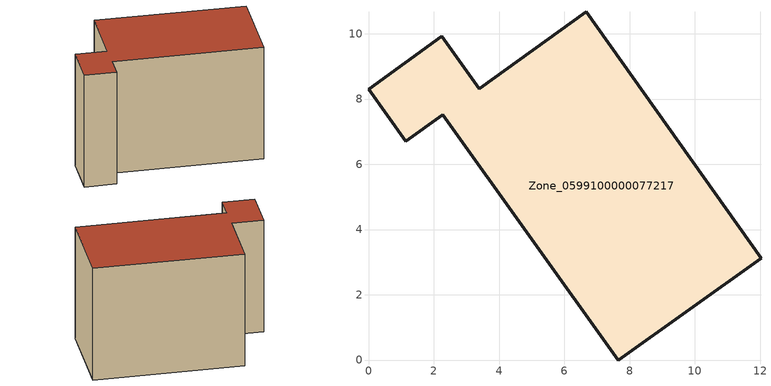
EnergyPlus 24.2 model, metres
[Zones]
Zone_0599100000077217
 floor ground (C_G): 7.65,0 2.27,7.52 1.14,6.71 0,8.3 2.25,9.92 3.39,8.32 6.68,10.67 12.03,3.13 z0
 wall outside (C_F): 3.39,8.32 2.25,9.92 0,8.3 1.14,6.71 2.27,7.52 7.65,0 12.03,3.13 6.68,10.67 3.39,8.32 z0:7.54
 roof outside (C_R): 12.03,3.13 6.68,10.67 3.39,8.32 2.25,9.92 0,8.3 1.14,6.71 2.27,7.52 7.65,0 z7.54
[BUILDING]
Pand.0599100000077217: North Axis=0; Terrain=City; Loads Convergence Tolerance Value=0.04; Temperature Convergence Tolerance Value=0.4; Solar Distribution=FullExterior; Maximum Number of Warmup Days=25; Minimum Number of Warmup Days=1
[Site:Location]
Rotterdam.The.Hague.AP_ZH_NLD Design_Conditions: Latitude=51.96; Longitude=4.45; Time Zone=1; Elevation=-4.5
[SITE:GROUNDTEMPERATURE:BUILDINGSURFACE]
18, 18, 18, 18, 18, 18, 18, 18, 18, 18, 18, 18
[MATERIAL] Thermal Absorptance=0.9; Solar Absorptance=0.7; Visible Absorptance=0.7
Name | Roughness | Thickness | Conductivity | Density | Specific Heat
G.TI.1975-1991 | MediumSmooth | 0.15 | 0.288461 | 540 | 1210
F.TI.1975-1991 | Rough | 0.3 | 0.230769 | 1920 | 840
R.TI.1975-1991 | MediumRough | 0.2 | 0.153846 | 1500 | 1000
[CONSTRUCTION]
C_G: G.TI.1975-1991
C_F: F.TI.1975-1991
C_R: R.TI.1975-1991
[ZONE]
Zone_0599100000077217: Type=1; Multiplier=1; Ceiling Height=Autocalculate; Volume=Autocalculate; Floor Area=autocalculate; Part of Total Floor Area=Yes
[ZONEINFILTRATION:DESIGNFLOWRATE]
Infil_Zone_0599100000077217: Zone or ZoneList or Space or SpaceList=Zone_0599100000077217; Schedule=AlwaysOn; Design Flow Rate Calculation Method=Flow/Area; Flow Rate per Floor Area=0.003; Constant Term Coefficient=1; Temperature Term Coefficient=0; Velocity Term Coefficient=0; Velocity Squared Term Coefficient=0
[HVACTEMPLATE:ZONE:IDEALLOADSAIRSYSTEM]
Zone_0599100000077217: Maximum Heating Supply Air Temperature=50; Minimum Cooling Supply Air Temperature=13; Maximum Heating Supply Air Humidity Ratio=0.0156; Minimum Cooling Supply Air Humidity Ratio=0.0077; Heating Limit=NoLimit; Cooling Limit=NoLimit; Dehumidification Control Type=ConstantSensibleHeatRatio; Cooling Sensible Heat Ratio=0.7; Dehumidification Setpoint=60; Humidification Control Type=None; Humidification Setpoint=30; Outdoor Air Method=None; Outdoor Air Flow Rate per Person=0.00944; Outdoor Air Flow Rate per Zone Floor Area=0; Outdoor Air Flow Rate per Zone=0; Demand Controlled Ventilation Type=None; Outdoor Air Economizer Type=NoEconomizer; Heat Recovery Type=None; Sensible Heat Recovery Effectiveness=0.7; Latent Heat Recovery Effectiveness=0.65
[ZONECONTROL:THERMOSTAT]
ThermostatControl_Zone_0599100000077217: Zone or ZoneList=Zone_0599100000077217; Control Type Schedule=DualSetpointControlType; Control 1=Thermostat_Zone_0599100000077217; Temperature Difference Between Cutout And Setpoint=0
[THERMOSTATSETPOINT:DUALSETPOINT]
Thermostat_Zone_0599100000077217: Heating Setpoint Temperature Schedule=HeatingSetpoint_Zone_0599100000077217; Cooling Setpoint Temperature Schedule=CoolingSetpoint_Zone_0599100000077217
[SCHEDULE:COMPACT]
HeatingSetpoint_Zone_0599100000077217: Through: 12/31, For: AllDays, Until: 24:00, 21
CoolingSetpoint_Zone_0599100000077217: Through: 12/31, For: AllDays, Until: 24:00, 24
DualSetpointControlType: Through: 12/31, For: AllDays, Until: 24:00, 4
AlwaysOn: Through: 12/31, For: AllDays, Until: 24:00, 1
